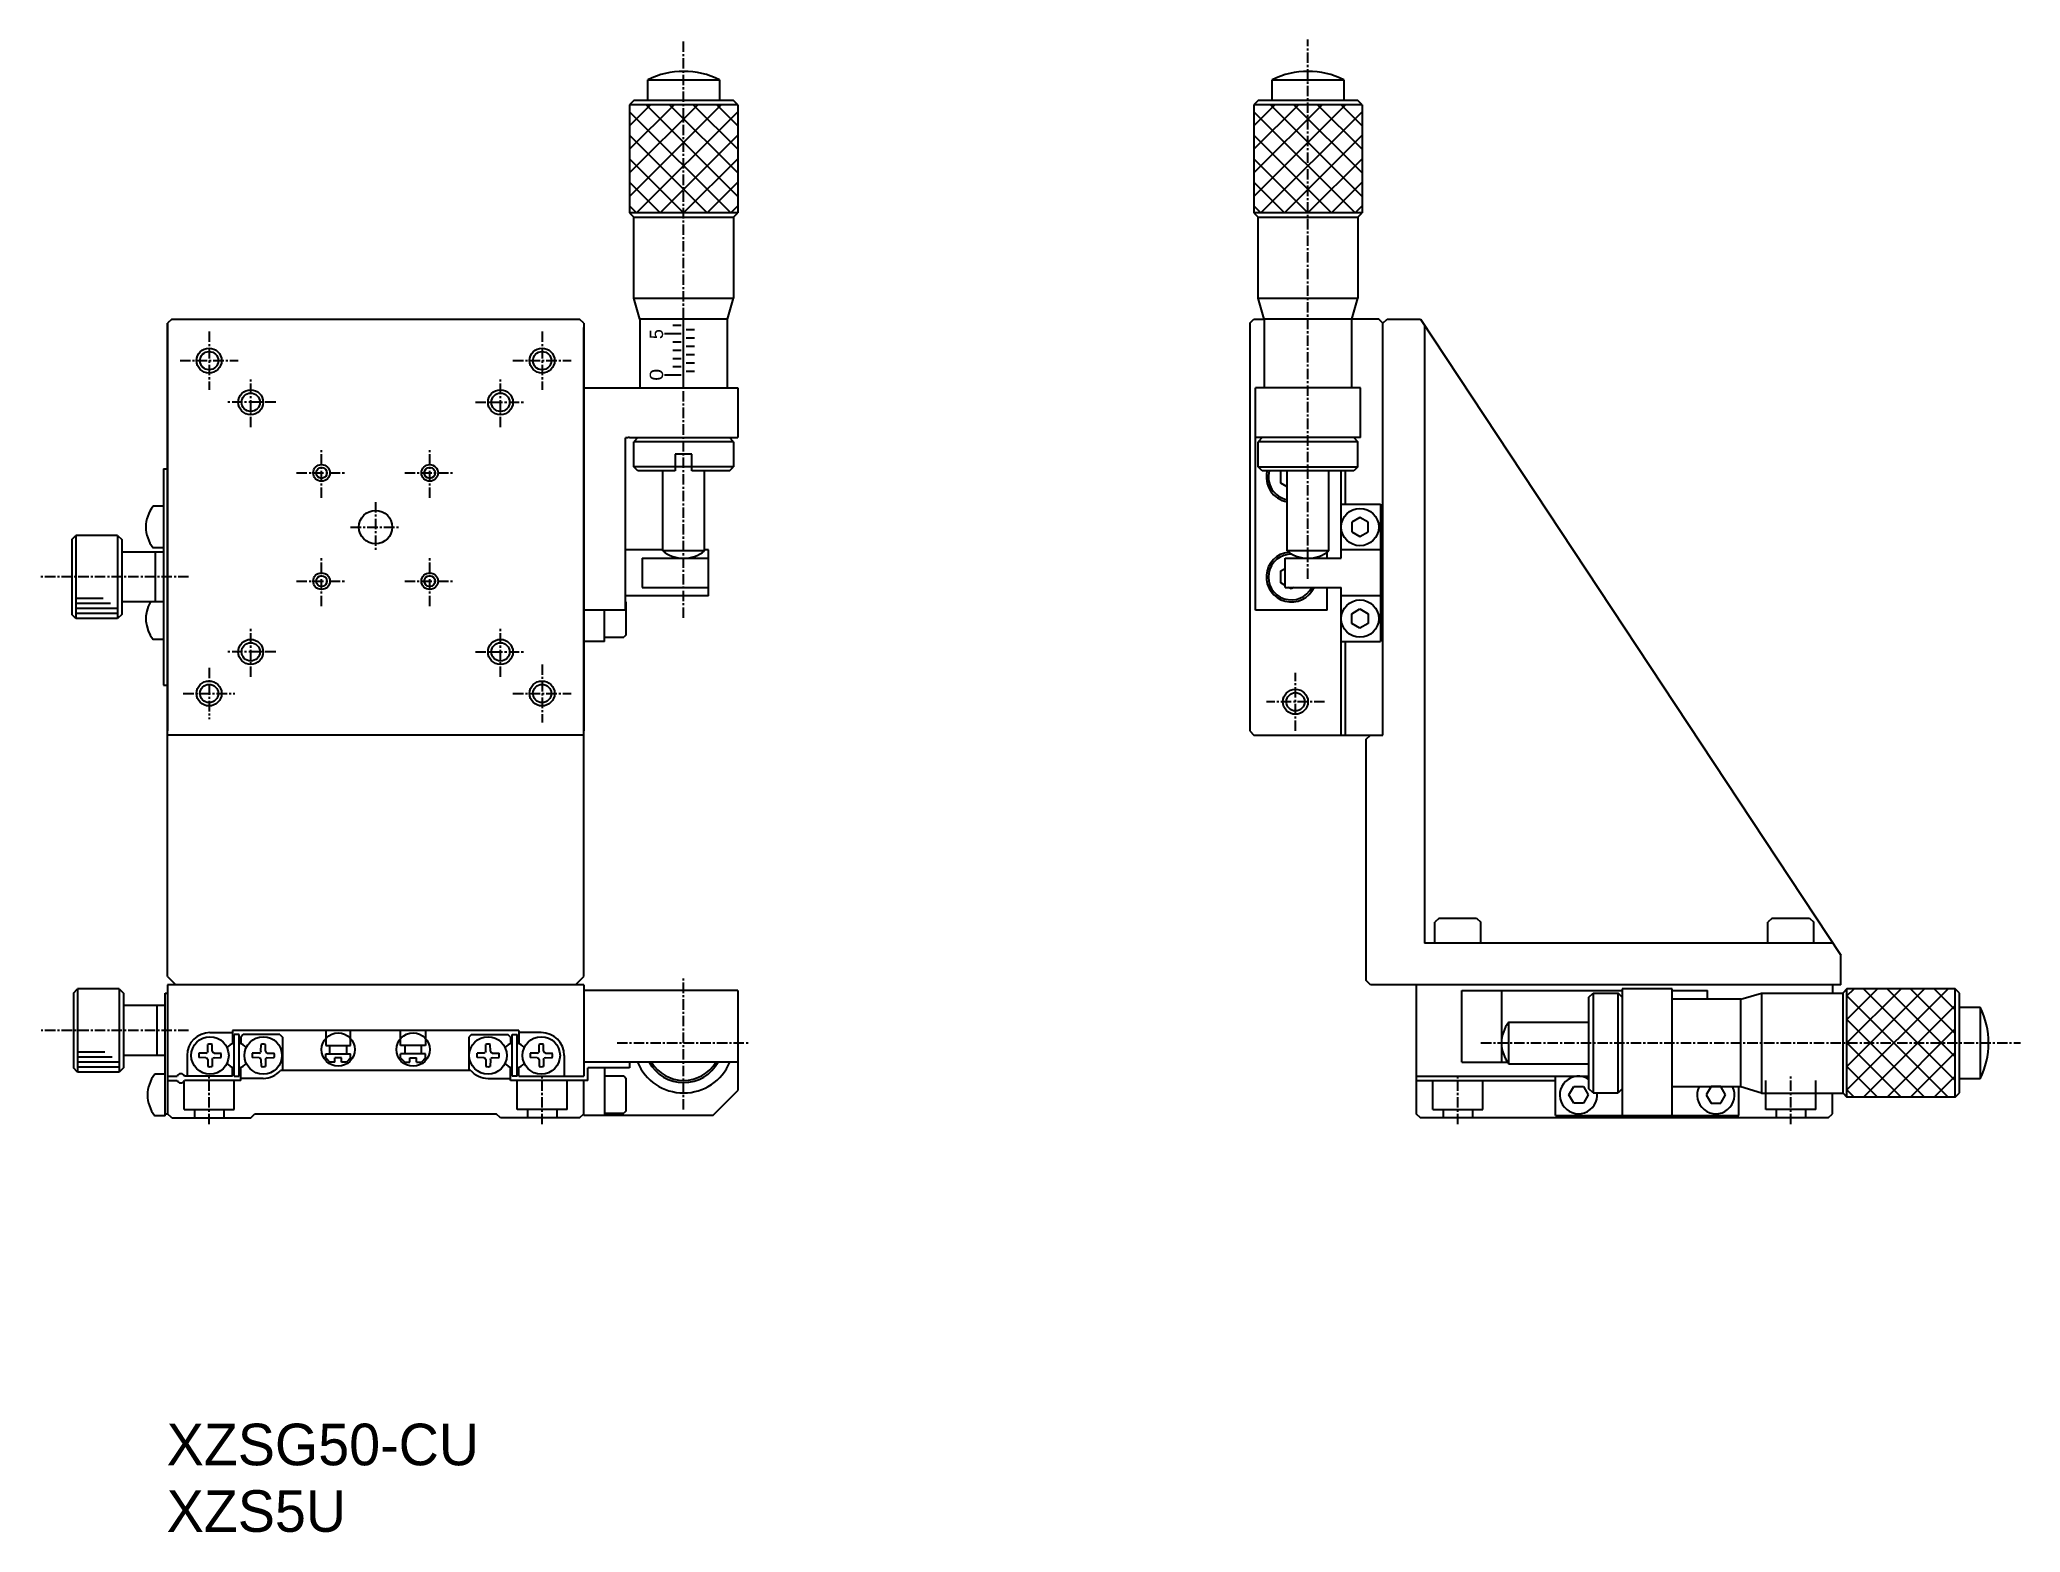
# Model space of a CAD drawing. Extents: x 122 to 360, y 49 to 228.
import ezdxf

# ---------------------------------------------------------------- set-up
doc = ezdxf.new("R2010")
doc.units = 0
doc.linetypes.add('CENTER', pattern=[2, 1.25, -0.25, 0.25, -0.25])
doc.layers.get('0').update_dxf_attribs({"linetype": 'CONTINUOUS'})
doc.layers.add('CENTER', color=1, linetype='CENTER')

msp = doc.modelspace()

# ---------------------------------------------------------------- linework, layer by layer
at = {"color": 3, "linetype": 'CONTINUOUS'}
for p, q in [((195.05, 223.52), (203.65, 223.52)), ((270.05, 223.52), (278.65, 223.52)), ((198.21, 220.52), (192.85, 215.17)), ((201.04, 220.52), (192.85, 212.34)), ((203.87, 220.52), (192.85, 209.51)), ((205.85, 220.52), (192.85, 220.52)), ((195.38, 220.52), (192.85, 217.99)), ((205.01, 207.52), (192.85, 219.68)), ((205.85, 219.68), (193.7, 207.52)), ((205.85, 209.51), (194.84, 220.52)), ((205.85, 212.34), (197.67, 220.52)), ((205.85, 215.17), (200.5, 220.52)), ((205.85, 217.99), (203.32, 220.52)), ((278.87, 220.52), (267.85, 209.51)), ((276.04, 220.52), (267.85, 212.34)), ((273.21, 220.52), (267.85, 215.17)), ((270.38, 220.52), (267.85, 217.99)), ((280.85, 220.52), (267.85, 220.52)), ((280.01, 207.52), (267.85, 219.68)), ((280.85, 219.68), (268.7, 207.52)), ((280.85, 209.51), (269.84, 220.52)), ((280.85, 212.34), (272.67, 220.52)), ((280.85, 215.17), (275.5, 220.52)), ((280.85, 217.99), (278.32, 220.52)), ((202.18, 207.52), (192.85, 216.85)), ((205.85, 216.85), (196.53, 207.52)), ((277.18, 207.52), (267.85, 216.85)), ((280.85, 216.85), (271.53, 207.52)), ((199.35, 207.52), (192.85, 214.02)), ((205.85, 214.02), (199.35, 207.52)), ((274.35, 207.52), (267.85, 214.02)), ((280.85, 214.02), (274.35, 207.52)), ((196.53, 207.52), (192.85, 211.2)), ((205.85, 211.2), (202.18, 207.52)), ((271.53, 207.52), (267.85, 211.2)), ((280.85, 211.2), (277.18, 207.52)), ((193.7, 207.52), (192.85, 208.37)), ((205.85, 207.52), (192.85, 207.52)), ((205.85, 208.37), (205.01, 207.52)), ((268.7, 207.52), (267.85, 208.37)), ((280.85, 207.52), (267.85, 207.52)), ((280.85, 208.37), (280.01, 207.52)), ((197.05, 193.02), (199.05, 193.02)), ((198.05, 194.02), (199.05, 194.02)), ((199.35, 186.52), (199.35, 194.52)), ((199.65, 193.52), (200.65, 193.52)), ((198.05, 192.02), (199.05, 192.02)), ((198.05, 191.02), (199.05, 191.02)), ((199.65, 192.52), (200.65, 192.52)), ((199.65, 191.52), (200.65, 191.52)), ((199.65, 190.52), (200.65, 190.52)), ((199.05, 188.02), (197.05, 188.02)), ((198.05, 190.02), (199.05, 190.02)), ((199.05, 189.02), (198.05, 189.02)), ((199.65, 189.52), (200.65, 189.52)), ((199.65, 188.52), (200.65, 188.52)), ((205.35, 180.02), (193.35, 180.02)), ((280.35, 180.02), (268.35, 180.02)), ((198.35, 177.02), (193.35, 177.02)), ((205.35, 177.02), (200.35, 177.02)), ((268.35, 177.02), (280.35, 177.02)), ((126.35, 168.77), (126.35, 158.77)), ((131.35, 168.77), (131.35, 158.77)), ((201.85, 166.9), (196.85, 166.9)), ((276.85, 166.9), (271.85, 166.9)), ((129.62, 161.17), (126.35, 161.17)), ((130.49, 160.57), (126.35, 160.57)), ((131.35, 159.97), (126.35, 159.97)), ((131.35, 159.37), (126.35, 159.37)), ((126.55, 114.27), (126.55, 104.27)), ((131.55, 114.27), (131.55, 104.27)), ((339.1, 102.12), (351.26, 114.27)), ((339.1, 104.95), (348.43, 114.27)), ((339.1, 107.77), (345.6, 114.27)), ((339.1, 110.6), (342.78, 114.27)), ((339.1, 113.43), (339.95, 114.27)), ((339.1, 101.27), (339.1, 114.27)), ((352.1, 103.26), (341.09, 114.27)), ((352.1, 106.09), (343.92, 114.27)), ((352.1, 108.92), (346.75, 114.27)), ((352.1, 111.74), (349.57, 114.27)), ((352.1, 101.27), (352.1, 114.27)), ((308.6, 113.77), (308.6, 101.77)), ((311.6, 101.77), (311.6, 113.77)), ((351.26, 101.27), (339.1, 113.43)), ((341.09, 101.27), (352.1, 112.29)), ((355.1, 112.07), (355.1, 103.47)), ((298.48, 105.27), (298.48, 110.27)), ((348.43, 101.27), (339.1, 110.6)), ((343.92, 101.27), (352.1, 109.46)), ((345.6, 101.27), (339.1, 107.77)), ((129.82, 106.67), (126.55, 106.67)), ((130.69, 106.07), (126.55, 106.07)), ((131.55, 105.47), (126.55, 105.47)), ((131.55, 104.87), (126.55, 104.87)), ((342.78, 101.27), (339.1, 104.95)), ((346.75, 101.27), (352.1, 106.63)), ((139.35, 99.77), (139.35, 103.27)), ((145.35, 99.77), (145.35, 103.27)), ((179.35, 99.77), (179.35, 103.27)), ((185.35, 99.77), (185.35, 103.27)), ((289.35, 99.77), (289.35, 103.27)), ((295.35, 99.77), (295.35, 103.27)), ((329.35, 99.77), (329.35, 103.27)), ((335.35, 99.77), (335.35, 103.27)), ((349.57, 101.27), (352.1, 103.8)), ((339.95, 101.27), (339.1, 102.12)), ((139.35, 99.77), (145.35, 99.77)), ((140.6, 99.77), (140.6, 98.77)), ((144.1, 99.77), (144.1, 98.77)), ((185.35, 99.77), (179.35, 99.77)), ((180.6, 99.77), (180.6, 98.77)), ((184.1, 99.77), (184.1, 98.77)), ((289.35, 99.77), (295.35, 99.77)), ((290.6, 99.77), (290.6, 98.77)), ((294.1, 99.77), (294.1, 98.77)), ((335.35, 99.77), (329.35, 99.77)), ((330.6, 99.77), (330.6, 98.77)), ((334.1, 99.77), (334.1, 98.77))]:
    msp.add_line(p, q, dxfattribs=at)
at = {"color": 7, "linetype": 'CONTINUOUS'}
for p, q in [((195.05, 221.02), (195.05, 223.52)), ((203.65, 223.52), (203.65, 221.02)), ((270.05, 221.02), (270.05, 223.52)), ((278.65, 223.52), (278.65, 221.02)), ((193.35, 221.02), (192.85, 220.52)), ((192.85, 220.52), (192.85, 207.52)), ((205.35, 221.02), (193.35, 221.02)), ((205.85, 220.52), (205.35, 221.02)), ((205.85, 220.52), (205.85, 207.52)), ((268.35, 221.02), (267.85, 220.52)), ((267.85, 220.52), (267.85, 207.52)), ((280.35, 221.02), (268.35, 221.02)), ((280.85, 220.52), (280.35, 221.02)), ((280.85, 220.52), (280.85, 207.52)), ((192.85, 207.52), (193.35, 207.02)), ((193.35, 207.02), (205.35, 207.02)), ((193.35, 197.27), (193.35, 207.02)), ((205.35, 207.02), (205.85, 207.52)), ((205.39, 197.27), (205.39, 207.02)), ((267.85, 207.52), (268.35, 207.02)), ((268.35, 207.02), (280.35, 207.02)), ((268.35, 197.27), (268.35, 207.02)), ((280.35, 207.02), (280.85, 207.52)), ((280.39, 197.27), (280.39, 207.02)), ((193.35, 197.27), (205.35, 197.27)), ((194.1, 194.77), (193.35, 197.27)), ((204.6, 194.77), (205.35, 197.27)), ((268.35, 197.27), (280.35, 197.27)), ((269.1, 194.77), (268.35, 197.27)), ((279.6, 194.77), (280.35, 197.27)), ((137.85, 194.77), (137.35, 194.27)), ((137.35, 194.27), (137.35, 145.27)), ((137.35, 115.77), (137.35, 194.27)), ((137.85, 194.77), (186.85, 194.77)), ((138.35, 194.77), (186.35, 194.77)), ((187.35, 194.27), (186.85, 194.77)), ((187.35, 194.27), (187.35, 145.27)), ((187.35, 115.77), (187.35, 193.77)), ((204.6, 194.77), (194.1, 194.77)), ((194.1, 194.77), (194.1, 186.52)), ((204.6, 186.52), (204.6, 194.77)), ((267.35, 194.27), (267.85, 194.77)), ((267.35, 194.27), (267.35, 145.27)), ((267.85, 194.77), (269.1, 194.77)), ((279.6, 194.77), (269.1, 194.77)), ((269.1, 194.77), (269.1, 186.52)), ((279.6, 186.52), (279.6, 194.77)), ((282.85, 194.77), (279.6, 194.77)), ((282.85, 194.77), (283.35, 194.27)), ((283.35, 194.27), (282.85, 194.77)), ((283.35, 194.27), (282.85, 194.77)), ((283.35, 194.27), (283.85, 194.77)), ((283.35, 144.77), (283.35, 194.27)), ((283.85, 194.77), (287.85, 194.77)), ((287.85, 194.77), (338.35, 118.33)), ((288.35, 194.02), (288.35, 119.77)), ((187.35, 186.52), (205.85, 186.52)), ((205.85, 186.52), (205.85, 180.52)), ((268.05, 159.77), (268.05, 186.52)), ((280.65, 186.52), (268.05, 186.52)), ((280.65, 180.52), (280.65, 186.52)), ((192.35, 159.77), (192.35, 180.48)), ((192.85, 180.52), (205.85, 180.52)), ((193.85, 180.52), (193.35, 180.02)), ((193.35, 177.02), (193.35, 180.02)), ((200.35, 178.52), (198.35, 178.52)), ((198.35, 178.52), (198.35, 176.52)), ((200.35, 176.52), (200.35, 178.52)), ((205.35, 180.02), (204.85, 180.52)), ((205.35, 180.02), (205.35, 177.02)), ((280.65, 180.52), (268.05, 180.52)), ((268.85, 180.52), (268.35, 180.02)), ((268.35, 177.02), (268.35, 180.02)), ((279.85, 180.52), (280.35, 180.02)), ((280.35, 177.02), (280.35, 180.02)), ((136.85, 176.77), (136.85, 150.77)), ((136.85, 176.77), (137.35, 176.77)), ((193.85, 176.52), (193.35, 177.02)), ((198.35, 176.52), (193.85, 176.52)), ((196.85, 166.9), (196.85, 176.52)), ((200.35, 177.02), (198.35, 177.02)), ((204.85, 176.52), (200.35, 176.52)), ((201.85, 166.9), (201.85, 176.52)), ((204.85, 176.52), (205.35, 177.02)), ((268.85, 176.52), (268.35, 177.02)), ((279.85, 176.52), (268.85, 176.52)), ((271.1, 176.5), (271.15, 176.52)), ((271.1, 175.05), (271.1, 176.5)), ((271.85, 166.9), (271.85, 176.52)), ((276.85, 166.9), (276.85, 176.52)), ((278.35, 172.52), (278.35, 176.52)), ((278.85, 172.52), (278.85, 176.52)), ((280.35, 177.02), (279.85, 176.52)), ((271.85, 174.62), (271.1, 175.05)), ((136.85, 172.27), (135.63, 172.27)), ((278.35, 166.02), (278.35, 172.52)), ((278.35, 172.52), (283.05, 172.52)), ((283.05, 172.52), (283.05, 156.02)), ((280.6, 170.93), (279.6, 170.35)), ((279.6, 170.35), (279.6, 169.2)), ((279.6, 169.2), (280.6, 168.62)), ((281.6, 170.35), (280.6, 170.93)), ((280.6, 168.62), (281.6, 169.2)), ((281.6, 169.2), (281.6, 170.35)), ((125.85, 168.27), (126.35, 168.77)), ((125.85, 168.27), (125.85, 159.27)), ((131.35, 168.77), (126.35, 168.77)), ((131.35, 168.77), (131.85, 168.27)), ((131.85, 168.27), (131.85, 159.27)), ((136.85, 166.77), (131.85, 166.77)), ((136.85, 167.27), (135.63, 167.27)), ((135.85, 166.77), (135.85, 160.77)), ((196.85, 167.02), (192.35, 167.02)), ((202.35, 167.02), (201.85, 167.02)), ((202.35, 161.52), (202.35, 167.02)), ((276.65, 166.02), (276.65, 166.75)), ((283.05, 167.02), (278.35, 167.02)), ((194.35, 166.02), (202.35, 166.02)), ((194.35, 166.02), (194.35, 162.52)), ((271.1, 164.5), (271.6, 164.78)), ((271.1, 163.05), (271.1, 164.5)), ((271.6, 166.02), (278.35, 166.02)), ((271.6, 162.52), (271.6, 166.02)), ((194.35, 162.52), (202.35, 162.52)), ((271.6, 162.76), (271.1, 163.05)), ((271.6, 162.52), (278.35, 162.52)), ((272.35, 162.33), (272.02, 162.52)), ((272.69, 162.52), (272.35, 162.33)), ((276.65, 159.77), (276.65, 162.52)), ((278.35, 156.02), (278.35, 162.52)), ((136.85, 160.77), (131.85, 160.77)), ((192.35, 159.77), (187.35, 159.77)), ((189.85, 156.02), (189.85, 159.77)), ((202.35, 161.52), (192.35, 161.52)), ((192.35, 160.82), (192.45, 160.72)), ((192.45, 156.82), (192.45, 160.72)), ((276.65, 159.77), (268.05, 159.77)), ((283.05, 161.52), (278.35, 161.52)), ((279.6, 159.35), (280.6, 159.93)), ((280.6, 159.93), (281.6, 159.35)), ((126.35, 158.77), (125.85, 159.27)), ((131.35, 158.77), (126.35, 158.77)), ((131.85, 159.27), (131.35, 158.77)), ((279.6, 158.2), (279.6, 159.35)), ((280.6, 157.62), (279.6, 158.2)), ((281.6, 158.2), (280.6, 157.62)), ((281.6, 159.35), (281.6, 158.2)), ((136.85, 156.27), (135.63, 156.27)), ((189.85, 156.02), (187.35, 156.02)), ((189.85, 156.52), (192.15, 156.52)), ((192.45, 156.82), (192.15, 156.52)), ((278.35, 144.77), (278.35, 156.02)), ((278.35, 156.02), (283.05, 156.02)), ((278.85, 144.77), (278.85, 156.02)), ((136.85, 150.77), (137.35, 150.77)), ((267.35, 145.27), (267.85, 144.77)), ((187.35, 144.77), (137.35, 144.77)), ((267.85, 144.77), (283.35, 144.77)), ((281.35, 144.27), (281.85, 144.77)), ((281.35, 115.27), (281.35, 144.27)), ((290.1, 122.77), (289.6, 122.27)), ((289.6, 119.77), (289.6, 122.27)), ((290.1, 122.77), (294.6, 122.77)), ((294.6, 122.77), (295.1, 122.27)), ((295.1, 119.77), (295.1, 122.27)), ((330.1, 122.77), (329.6, 122.27)), ((329.6, 119.77), (329.6, 122.27)), ((330.1, 122.77), (334.6, 122.77)), ((334.6, 122.77), (335.1, 122.27)), ((335.1, 119.77), (335.1, 122.27)), ((337.4, 119.77), (288.35, 119.77)), ((338.35, 114.77), (338.35, 118.33)), ((126.05, 113.77), (126.55, 114.27)), ((131.55, 114.27), (126.55, 114.27)), ((131.55, 114.27), (132.05, 113.77)), ((137.35, 115.77), (138.35, 114.77)), ((187.35, 114.77), (137.35, 114.77)), ((137.35, 114.77), (137.35, 99.27)), ((186.35, 114.77), (138.35, 114.77)), ((186.35, 114.77), (187.35, 115.77)), ((187.35, 114.77), (187.35, 103.77)), ((281.85, 114.77), (281.35, 115.27)), ((338.35, 114.77), (281.85, 114.77)), ((287.35, 114.77), (287.35, 99.27)), ((337.35, 114.77), (287.35, 114.77)), ((318.1, 114.27), (312.1, 114.27)), ((312.1, 114.27), (312.1, 99.07)), ((318.1, 99.07), (318.1, 114.27)), ((337.35, 114.77), (337.35, 113.77)), ((339.1, 114.27), (338.6, 113.77)), ((352.1, 114.27), (339.1, 114.27)), ((352.6, 113.77), (352.1, 114.27)), ((126.05, 113.77), (126.05, 104.77)), ((132.05, 113.77), (132.05, 104.77)), ((137.05, 112.27), (132.05, 112.27)), ((136.05, 112.27), (136.05, 106.27)), ((137.05, 99.02), (137.05, 113.77)), ((137.05, 113.77), (137.35, 113.77)), ((205.85, 114.07), (187.35, 114.07)), ((205.85, 114.07), (205.85, 102.07)), ((292.85, 105.47), (292.85, 114.07)), ((292.85, 114.07), (312.1, 114.07)), ((297.6, 114.07), (297.6, 105.47)), ((308.1, 113.27), (308.6, 113.77)), ((308.1, 102.27), (308.1, 113.27)), ((308.6, 113.77), (311.6, 113.77)), ((312.1, 113.27), (311.6, 113.77)), ((318.1, 114.07), (322.35, 114.07)), ((326.35, 113.02), (318.1, 113.02)), ((322.35, 113.02), (322.35, 114.07)), ((326.35, 113.02), (328.85, 113.77)), ((326.35, 102.52), (326.35, 113.02)), ((328.85, 113.77), (328.85, 101.77)), ((328.85, 113.77), (338.6, 113.77)), ((338.6, 113.77), (338.6, 101.77)), ((352.6, 101.77), (352.6, 113.77)), ((352.6, 112.07), (355.1, 112.07)), ((298.48, 110.27), (308.1, 110.27)), ((142.18, 106.77), (142.19, 107.6)), ((142.45, 109.02), (145.15, 109.02)), ((142.73, 106.77), (142.71, 107.6)), ((145.15, 109.27), (145.15, 107.69)), ((179.55, 109.27), (145.15, 109.27)), ((145.95, 108.77), (145.35, 108.77)), ((145.35, 103.77), (145.35, 108.77)), ((145.95, 103.77), (145.95, 108.77)), ((146.45, 108.77), (146.15, 108.47)), ((146.15, 108.47), (146.15, 107.69)), ((150.85, 108.77), (146.45, 108.77)), ((148.58, 106.77), (148.59, 107.6)), ((149.13, 106.77), (149.11, 107.6)), ((150.85, 108.77), (151.15, 108.47)), ((151.15, 108.47), (151.15, 104.47)), ((156.35, 109.27), (156.35, 107.47)), ((156.35, 107.47), (159.35, 107.47)), ((156.85, 106.47), (156.85, 107.47)), ((158.85, 107.47), (158.85, 106.47)), ((159.35, 107.47), (159.35, 109.27)), ((165.35, 107.47), (165.35, 109.27)), ((168.35, 107.47), (165.35, 107.47)), ((165.85, 107.47), (165.85, 106.47)), ((167.85, 106.47), (167.85, 107.47)), ((168.35, 109.27), (168.35, 107.47)), ((173.85, 108.77), (173.55, 108.47)), ((173.55, 108.47), (173.55, 104.47)), ((173.85, 108.77), (178.25, 108.77)), ((175.58, 106.77), (175.59, 107.6)), ((176.13, 106.77), (176.11, 107.6)), ((178.55, 108.47), (178.25, 108.77)), ((178.55, 108.47), (178.55, 107.69)), ((178.75, 108.77), (179.35, 108.77)), ((178.75, 103.77), (178.75, 108.77)), ((179.35, 103.77), (179.35, 108.77)), ((179.55, 109.27), (179.55, 107.69)), ((182.25, 109.02), (179.55, 109.02)), ((181.98, 106.77), (181.99, 107.6)), ((182.53, 106.77), (182.51, 107.6)), ((126.55, 104.27), (126.05, 104.77)), ((132.05, 104.77), (131.55, 104.27)), ((137.05, 106.27), (132.05, 106.27)), ((139.7, 106.27), (139.7, 103.77)), ((141.97, 106.55), (141.13, 106.53)), ((141.97, 106), (141.13, 106.01)), ((141.97, 106.55), (142.11, 106.61)), ((141.97, 106), (142.11, 105.94)), ((142.18, 106.77), (142.11, 106.61)), ((142.18, 105.77), (142.11, 105.94)), ((142.18, 105.77), (142.19, 104.95)), ((142.73, 105.77), (142.71, 104.95)), ((142.73, 106.77), (142.8, 106.61)), ((142.73, 105.77), (142.8, 105.94)), ((142.94, 106.55), (142.8, 106.61)), ((142.94, 106), (142.8, 105.94)), ((142.94, 106.55), (143.78, 106.53)), ((142.94, 106), (143.78, 106.01)), ((145.15, 103.77), (145.15, 104.86)), ((146.15, 103.27), (146.15, 104.86)), ((148.37, 106.55), (147.53, 106.53)), ((148.37, 106), (147.53, 106.01)), ((148.37, 106.55), (148.51, 106.61)), ((148.37, 106), (148.51, 105.94)), ((148.58, 106.77), (148.51, 106.61)), ((148.58, 105.77), (148.51, 105.94)), ((148.58, 105.77), (148.59, 104.95)), ((149.13, 105.77), (149.11, 104.95)), ((149.13, 106.77), (149.2, 106.61)), ((149.13, 105.77), (149.2, 105.94)), ((149.34, 106.55), (149.2, 106.61)), ((149.34, 106), (149.2, 105.94)), ((149.34, 106.55), (150.18, 106.53)), ((149.34, 106), (150.18, 106.01)), ((156.35, 106.47), (159.35, 106.47)), ((156.35, 105.97), (156.35, 106.47)), ((156.35, 105.97), (156.85, 105.47)), ((157.45, 105.47), (156.85, 105.47)), ((157.45, 105.47), (157.45, 105.97)), ((158.25, 105.97), (157.45, 105.97)), ((158.25, 105.47), (158.25, 105.97)), ((158.85, 105.47), (158.25, 105.47)), ((159.35, 105.97), (158.85, 105.47)), ((159.35, 105.97), (159.35, 106.47)), ((168.35, 106.47), (165.35, 106.47)), ((165.35, 105.97), (165.35, 106.47)), ((165.35, 105.97), (165.85, 105.47)), ((165.85, 105.47), (166.45, 105.47)), ((166.45, 105.97), (167.25, 105.97)), ((166.45, 105.47), (166.45, 105.97)), ((167.25, 105.47), (167.25, 105.97)), ((167.25, 105.47), (167.85, 105.47)), ((168.35, 105.97), (167.85, 105.47)), ((168.35, 105.97), (168.35, 106.47)), ((175.37, 106.55), (174.53, 106.53)), ((175.37, 106), (174.53, 106.01)), ((175.37, 106.55), (175.51, 106.61)), ((175.37, 106), (175.51, 105.94)), ((175.58, 106.77), (175.51, 106.61)), ((175.58, 105.77), (175.51, 105.94)), ((175.58, 105.77), (175.59, 104.95)), ((176.13, 105.77), (176.11, 104.95)), ((176.13, 106.77), (176.2, 106.61)), ((176.13, 105.77), (176.2, 105.94)), ((176.34, 106.55), (176.2, 106.61)), ((176.34, 106), (176.2, 105.94)), ((176.34, 106.55), (177.18, 106.53)), ((176.34, 106), (177.18, 106.01)), ((178.55, 103.27), (178.55, 104.86)), ((179.55, 103.77), (179.55, 104.86)), ((181.77, 106.55), (180.93, 106.53)), ((181.77, 106), (180.93, 106.01)), ((181.77, 106.55), (181.91, 106.61)), ((181.77, 106), (181.91, 105.94)), ((181.98, 106.77), (181.91, 106.61)), ((181.98, 105.77), (181.91, 105.94)), ((181.98, 105.77), (181.99, 104.95)), ((182.53, 105.77), (182.51, 104.95)), ((182.53, 106.77), (182.6, 106.61)), ((182.53, 105.77), (182.6, 105.94)), ((182.74, 106.55), (182.6, 106.61)), ((182.74, 106), (182.6, 105.94)), ((182.74, 106.55), (183.58, 106.53)), ((182.74, 106), (183.58, 106.01)), ((185, 106.27), (185, 103.77)), ((205.85, 105.47), (187.35, 105.47)), ((192.85, 104.77), (187.85, 104.77)), ((187.85, 103.27), (187.85, 104.77)), ((189.85, 104.77), (189.85, 99.07)), ((192.85, 105.47), (192.85, 104.77)), ((292.85, 105.47), (298.33, 105.47)), ((298.48, 105.27), (308.1, 105.27)), ((131.55, 104.27), (126.55, 104.27)), ((137.05, 104.02), (135.83, 104.02)), ((137.35, 103.77), (138.5, 103.77)), ((137.35, 103.27), (138.5, 103.27)), ((145.15, 103.77), (139.41, 103.77)), ((146.15, 103.27), (139.41, 103.27)), ((145.35, 103.77), (145.95, 103.77)), ((148.85, 103.52), (146.15, 103.52)), ((173.77, 104.47), (150.93, 104.47)), ((175.85, 103.52), (178.55, 103.52)), ((187.35, 103.27), (178.55, 103.27)), ((179.35, 103.77), (178.75, 103.77)), ((179.55, 103.77), (187.35, 103.77)), ((187.35, 99.07), (187.35, 103.27)), ((187.85, 103.27), (187.35, 103.27)), ((189.85, 103.82), (192.15, 103.82)), ((192.15, 103.82), (192.45, 103.52)), ((192.45, 99.62), (192.45, 103.52)), ((287.35, 103.77), (308.1, 103.77)), ((287.35, 103.27), (304.1, 103.27)), ((304.1, 99.07), (304.1, 103.77)), ((305.7, 101.52), (306.28, 102.52)), ((306.28, 102.52), (307.43, 102.52)), ((307.43, 102.52), (308.01, 101.52)), ((318.1, 102.52), (326.35, 102.52)), ((322.78, 102.52), (322.2, 101.52)), ((323.93, 102.52), (322.78, 102.52)), ((324.51, 101.52), (323.93, 102.52)), ((326.1, 99.07), (326.1, 102.52)), ((326.35, 102.52), (328.85, 101.77)), ((355.1, 103.47), (352.6, 103.47)), ((202.85, 99.07), (205.85, 102.07)), ((306.28, 100.52), (305.7, 101.52)), ((307.43, 100.52), (306.28, 100.52)), ((308.01, 101.52), (307.43, 100.52)), ((308.6, 101.77), (308.1, 102.27)), ((308.6, 101.77), (311.6, 101.77)), ((312.1, 102.27), (311.6, 101.77)), ((322.2, 101.52), (322.78, 100.52)), ((322.78, 100.52), (323.93, 100.52)), ((323.93, 100.52), (324.51, 101.52)), ((328.85, 101.74), (338.6, 101.74)), ((337.35, 99.27), (337.35, 101.74)), ((338.6, 101.77), (339.1, 101.27)), ((352.1, 101.27), (339.1, 101.27)), ((352.1, 101.27), (352.6, 101.77)), ((137.05, 99.02), (135.83, 99.02)), ((137.05, 99.27), (137.35, 99.27)), ((137.85, 98.77), (137.35, 99.27)), ((137.85, 98.77), (147.35, 98.77)), ((147.35, 98.77), (147.85, 99.27)), ((147.85, 99.27), (176.85, 99.27)), ((177.35, 98.77), (176.85, 99.27)), ((186.85, 98.77), (177.35, 98.77)), ((186.85, 98.77), (187.35, 99.27)), ((202.85, 99.07), (187.35, 99.07)), ((189.85, 99.32), (192.15, 99.32)), ((192.45, 99.62), (192.15, 99.32)), ((287.35, 99.27), (287.85, 98.77)), ((287.85, 98.77), (287.35, 99.27)), ((336.85, 98.77), (287.85, 98.77)), ((304.1, 99.07), (326.1, 99.07)), ((336.85, 98.77), (337.35, 99.27)), ((336.85, 98.77), (337.35, 99.27))]:
    msp.add_line(p, q, dxfattribs=at)
at = {"color": 3, "linetype": 'CONTINUOUS'}
for centre, radius in [((142.35, 189.77), 1.5), ((182.35, 189.77), 1.5), ((147.35, 184.77), 1.5), ((177.35, 184.77), 1.5), ((155.85, 176.27), 1), ((155.85, 176.27), 0.65), ((168.85, 176.27), 1), ((168.85, 176.27), 0.65), ((155.85, 163.27), 1), ((168.85, 163.27), 1), ((155.85, 163.27), 0.65), ((168.85, 163.27), 0.65), ((147.35, 154.77), 1.5), ((177.35, 154.77), 1.5), ((142.35, 149.77), 1.5), ((182.35, 149.77), 1.5), ((272.85, 148.77), 1.5), ((157.85, 106.97), 2), ((166.85, 106.97), 2)]:
    msp.add_circle(centre, radius, dxfattribs=at)
at = {"color": 7, "linetype": 'CONTINUOUS'}
for centre, radius in [((142.35, 189.77), 1.1), ((182.35, 189.77), 1.1), ((147.35, 184.77), 1.1), ((177.35, 184.77), 1.1), ((162.35, 169.77), 2), ((280.6, 169.77), 2.25), ((280.6, 158.77), 2.25), ((147.35, 154.77), 1.1), ((177.35, 154.77), 1.1), ((142.35, 149.77), 1.1), ((182.35, 149.77), 1.1), ((272.85, 148.77), 1.1), ((142.45, 106.27), 2.25), ((148.85, 106.27), 2.25), ((175.85, 106.27), 2.25), ((182.25, 106.27), 2.25)]:
    msp.add_circle(centre, radius, dxfattribs=at)
for centre, radius, start, end in [((199.35, 214.78), 9.75, 63.8162, 116.1838), ((274.35, 214.78), 9.75, 63.8162, 116.1838), ((192.85, 177.52), 3, 90, 99.5941), ((272.35, 175.77), 3, 165.5225, 260.406), ((272.35, 175.77), 2.75, 164.1734, 259.5244), ((138.75, 169.77), 4, 141.3178, 218.6822), ((199.35, 170.02), 4, 231.3178, 308.6822), ((272.35, 163.77), 3, 95.9194, 335.3756), ((274.35, 170.02), 4, 231.3178, 308.6822), ((272.35, 163.77), 2.75, 88.6478, 332.9642), ((138.75, 158.77), 4, 150, 218.6822), ((346.36, 107.77), 9.75, 333.8162, 26.1838), ((301.6, 107.77), 4, 141.3178, 218.6822), ((142.45, 106.27), 2.75, 90, 180), ((142.45, 106.27), 1.35, 78.8959, 101.1041), ((145.65, 106.27), 1.5, 101.537, 140.6871), ((145.65, 106.27), 1.5, 39.3129, 78.463), ((148.85, 106.27), 1.35, 78.8959, 101.1041), ((175.85, 106.27), 1.35, 78.8959, 101.1041), ((179.05, 106.27), 1.5, 101.537, 140.6871), ((179.05, 106.27), 1.5, 39.3129, 78.463), ((182.25, 106.27), 1.35, 78.8959, 101.1041), ((182.25, 106.27), 2.75, 0, 90), ((142.45, 106.27), 1.35, 168.8959, 191.1041), ((142.45, 106.27), 1.35, 258.8959, 281.1041), ((142.45, 106.27), 1.35, 348.8959, 11.1041), ((145.65, 106.27), 1.5, 219.3129, 258.463), ((145.65, 106.27), 1.5, 281.537, 320.6871), ((148.85, 106.27), 1.35, 168.8959, 191.1041), ((148.85, 106.27), 1.35, 258.8959, 281.1041), ((148.85, 106.27), 1.35, 348.8959, 11.1041), ((175.85, 106.27), 1.35, 168.8959, 191.1041), ((175.85, 106.27), 1.35, 258.8959, 281.1041), ((175.85, 106.27), 1.35, 348.8959, 11.1041), ((179.05, 106.27), 1.5, 219.3129, 258.463), ((179.05, 106.27), 1.5, 281.537, 320.6872), ((182.25, 106.27), 1.35, 168.8959, 191.1041), ((182.25, 106.27), 1.35, 258.8959, 281.1041), ((182.25, 106.27), 1.35, 348.8959, 11.1041), ((199.35, 107.77), 6, 202.5403, 337.4597), ((199.35, 107.77), 4.5, 210.7379, 329.2621), ((138.95, 101.52), 4, 141.3178, 218.6822), ((138.95, 103.57), 0.5, 23.5782, 156.4218), ((138.95, 103.47), 0.5, 203.5782, 336.4218), ((148.85, 106.27), 2.75, 270, 319.1149), ((175.85, 106.27), 2.75, 220.8851, 270), ((306.85, 101.52), 2.25, 56.251, 6.3794), ((323.35, 101.52), 2.25, 153.6122, 26.3878)]:
    msp.add_arc(centre, radius, start, end, dxfattribs=at)
at = {"color": 3, "linetype": 'CONTINUOUS'}
msp.add_arc((199.35, 107.77), 4.75, 208.9608, 331.0392, dxfattribs=at)
at = {"layer": 'CENTER', "color": 1, "linetype": 'CENTER'}
for p, q in [((199.35, 158.87), (199.35, 228.35)), ((274.35, 163.55), (274.35, 228.35)), ((142.35, 193.27), (142.35, 186.27)), ((182.35, 193.27), (182.35, 186.27)), ((138.85, 189.77), (145.85, 189.77)), ((178.85, 189.77), (185.85, 189.77)), ((147.35, 181.77), (147.35, 187.77)), ((177.35, 181.77), (177.35, 187.77)), ((150.35, 184.77), (144.35, 184.77)), ((174.35, 184.77), (180.35, 184.77)), ((155.85, 173.27), (155.85, 179.27)), ((168.85, 173.27), (168.85, 179.27)), ((152.85, 176.27), (158.85, 176.27)), ((165.85, 176.27), (171.85, 176.27)), ((162.35, 172.77), (162.35, 166.77)), ((159.35, 169.77), (165.35, 169.77)), ((155.85, 160.27), (155.85, 166.27)), ((168.85, 160.27), (168.85, 166.27)), ((139.88, 163.77), (121.99, 163.77)), ((152.85, 163.27), (158.85, 163.27)), ((165.85, 163.27), (171.85, 163.27)), ((147.35, 151.77), (147.35, 157.77)), ((177.35, 151.77), (177.35, 157.77)), ((150.35, 154.77), (144.35, 154.77)), ((174.35, 154.77), (180.35, 154.77)), ((142.35, 152.87), (142.35, 146.67)), ((182.35, 153.27), (182.35, 146.27)), ((272.85, 145.27), (272.85, 152.27)), ((139.25, 149.77), (145.45, 149.77)), ((178.85, 149.77), (185.85, 149.77)), ((276.35, 148.77), (269.35, 148.77)), ((199.35, 99.77), (199.35, 115.77)), ((139.88, 109.27), (122.19, 109.27)), ((191.35, 107.77), (207.35, 107.77)), ((295.13, 107.77), (359.93, 107.77)), ((142.35, 98.01), (142.35, 103.76)), ((182.35, 98.01), (182.35, 103.76)), ((292.35, 98.01), (292.35, 103.76)), ((332.35, 98.01), (332.35, 103.76))]:
    msp.add_line(p, q, dxfattribs=at)

# ---------------------------------------------------------------- texts
at = {"color": 3, "linetype": 'CONTINUOUS'}
msp.add_text('5', height=1.6, rotation=90, dxfattribs=at).set_placement((196.88, 192.36))
at = {"color": 3, "linetype": 'CONTINUOUS', "width": 1.2}
msp.add_text('0', height=1.6, rotation=90, dxfattribs=at).set_placement((196.88, 187.36))
at = {"color": 7, "linetype": 'CONTINUOUS'}
for s, p in [('XZSG50-CU', (137.25, 57.02)), ('XZS5U', (137.25, 49.02))]:
    msp.add_text(s, height=5, dxfattribs=at).set_placement(p)

doc.saveas('drawing.dxf')
